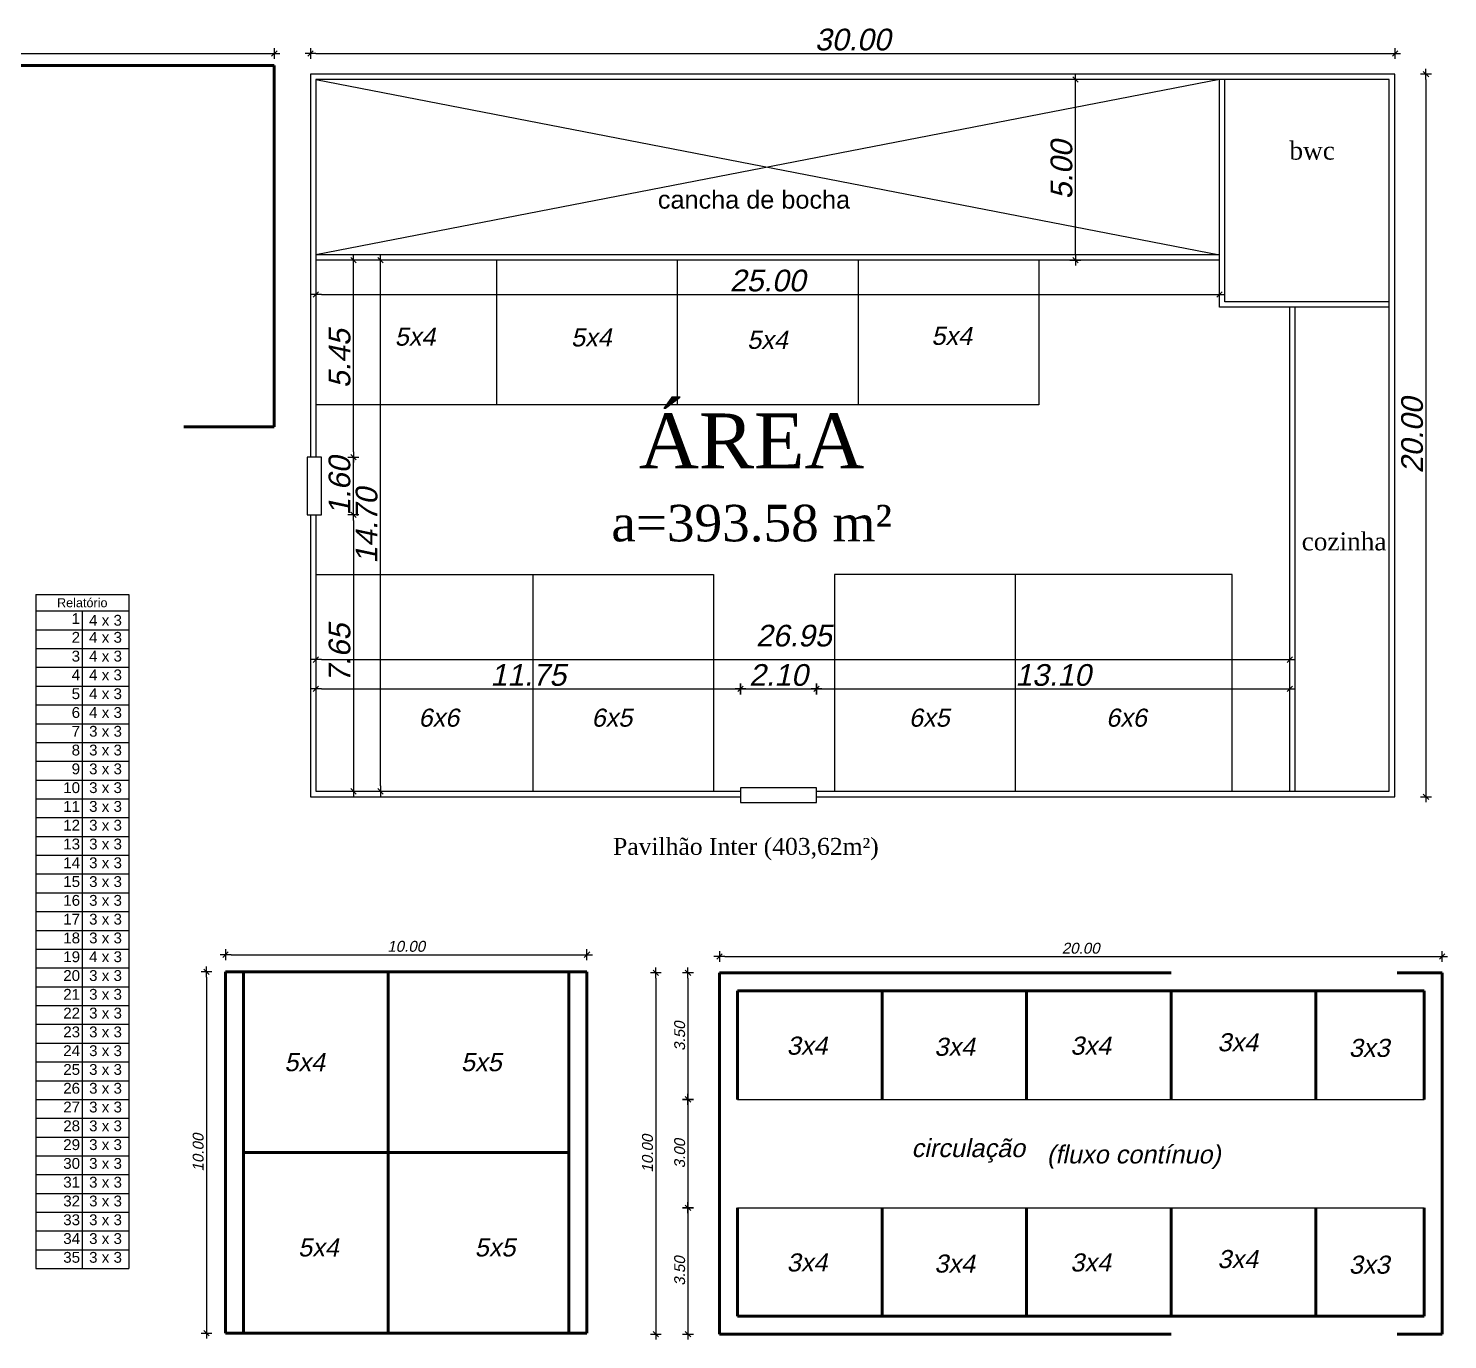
# Model space of a CAD drawing. Header units: metres. Extents: x 2113 to 5678, y -2764 to 956.
# Drawn here: x 3949.78 to 3989.05, y -1506.09 to -1469.79 of the extents above; entities that cross this region are included whole.
import ezdxf

# ---------------------------------------------------------------- set-up
doc = ezdxf.new("R2010")
doc.units = ezdxf.units.M
doc.header["$MEASUREMENT"] = 0
doc.linetypes.add('DASHED2', pattern=[0.375, 0.25, -0.125])
for name, color, linetype in [('COTASOK', 1, 'Continuous'), ('HACHURAS', 8, 'Continuous'), ('PAREDE', 7, 'Continuous'), ('TextoÁreas', 7, 'Continuous')]:
    doc.layers.add(name, color=color, linetype=linetype)
doc.styles.add('JEF', font='times.ttf', dxfattribs={"height": 0.3})
doc.styles.add('ROMANS', font='romans.shx')
doc.styles.get("Standard").update_dxf_attribs({"font": 'arial.ttf'})
doc.styles.add('TimesNewRoman', font='times.ttf')
doc.styles.add('util2000', font='arial.ttf', dxfattribs={"oblique": 12.000028})
doc.dimstyles.new('int_1-50_m_MS_50', dxfattribs={"dimscale": 0.05, "dimtxt": 3, "dimasz": 1.5, "dimexe": 1, "dimexo": 0, "dimgap": 0.75, "dimtad": 1, "dimzin": 1, "dimdsep": 46, "dimtxsty": 'util2000', "dimblk": '_U2_SETA01', "dimcen": 1.5, "dimse1": 1, "dimse2": 1, "dimclrd": 1, "dimclre": 1, "dimclrt": 1, "dimazin": 3, "dimtfac": 1, "dimtix": 1, "dimtmove": 1, "dimatfit": 3, "dimldrblk": '_U2_SETA02', "dimfxl": 1, "dimtzin": 12, "dimarcsym": 0})

# ---------------------------------------------------------------- blocks, each defined once
blk = doc.blocks.new('_U2_SETA01')
at = {"color": 0}
for p, q in [((-1, 0), (1, 0)), ((0, -1), (0, 1))]:
    blk.add_line(p, q, dxfattribs=at)
blk.add_line((-0.5, -0.5), (0.5, 0.5))
blk = doc.blocks.new('*D476')
at = {"layer": 'Defpoints', "color": 0, "ltscale": 0.3, "transparency": 16777216}
for p in [(3987.597, -1470.489), (3957.587, -1471.06), (3987.597, -1471.06)]:
    blk.add_point(p, dxfattribs=at)
at = {"layer": 'PAREDE', "color": 1, "lineweight": -2, "ltscale": 0.3, "transparency": 16777216}
blk.add_line((3957.737, -1470.489), (3987.447, -1470.489), dxfattribs=at)
at = {"layer": 'PAREDE', "color": 1, "lineweight": -2, "ltscale": 0.3, "transparency": 16777216, "xscale": 0.15, "yscale": 0.15, "zscale": 0.15, "rotation": 180}
blk.add_blockref('_U2_SETA01', (3957.587, -1470.489), dxfattribs=at)
at = {"layer": 'PAREDE', "color": 1, "lineweight": -2, "ltscale": 0.3, "transparency": 16777216, "xscale": 0.15, "yscale": 0.15, "zscale": 0.15}
blk.add_blockref('_U2_SETA01', (3987.597, -1470.489), dxfattribs=at)
at = {"layer": 'PAREDE', "color": 1, "ltscale": 0.3, "transparency": 16777216, "insert": (3972.592, -1470.107), "char_height": 0.3, "attachment_point": 5, "style": 'util2000'}
blk.add_mtext('{\\H2x;30.00}', dxfattribs=at)
blk = doc.blocks.new('_U2_SETA02')
blk.add_solid([(-1, -0.17), (0, 0), (-1, 0.17)])
blk = doc.blocks.new('*D591')
at = {"layer": 'Defpoints', "color": 0, "ltscale": 0.3, "transparency": 16777216}
for p in [(3957.893, -1483.26), (3957.737, -1490.91), (3958.774, -1490.91)]:
    blk.add_point(p, dxfattribs=at)
at = {"layer": 'PAREDE', "color": 1, "lineweight": -2, "ltscale": 0.3, "transparency": 16777216}
blk.add_line((3958.774, -1483.41), (3958.774, -1490.76), dxfattribs=at)
at = {"layer": 'PAREDE', "color": 1, "lineweight": -2, "ltscale": 0.3, "transparency": 16777216, "xscale": 0.15, "yscale": 0.15, "zscale": 0.15}
for p, rotation in [((3958.774, -1483.26), 90), ((3958.774, -1490.91), 270)]:
    blk.add_blockref('_U2_SETA01', p, dxfattribs=dict(at, rotation=rotation))
at = {"layer": 'PAREDE', "color": 1, "ltscale": 0.3, "transparency": 16777216, "insert": (3958.392, -1487.085), "char_height": 0.3, "attachment_point": 5, "rotation": 90, "style": 'util2000'}
blk.add_mtext('{\\H2x;7.65}', dxfattribs=at)
blk = doc.blocks.new('*D592')
at = {"layer": 'Defpoints', "color": 0, "ltscale": 0.3, "transparency": 16777216}
for p in [(3957.893, -1481.66), (3958.774, -1481.66), (3957.893, -1483.26)]:
    blk.add_point(p, dxfattribs=at)
at = {"layer": 'PAREDE', "color": 1, "lineweight": -2, "ltscale": 0.3, "transparency": 16777216}
for p, q in [((3958.774, -1481.51), (3958.774, -1481.36)), ((3958.774, -1483.26), (3958.774, -1481.66)), ((3958.774, -1483.41), (3958.774, -1483.56))]:
    blk.add_line(p, q, dxfattribs=at)
at = {"layer": 'PAREDE', "color": 1, "lineweight": -2, "ltscale": 0.3, "transparency": 16777216, "xscale": 0.15, "yscale": 0.15, "zscale": 0.15}
for p, rotation in [((3958.774, -1481.66), 270), ((3958.774, -1483.26), 90)]:
    blk.add_blockref('_U2_SETA01', p, dxfattribs=dict(at, rotation=rotation))
at = {"layer": 'PAREDE', "color": 1, "ltscale": 0.3, "transparency": 16777216, "insert": (3958.392, -1482.46), "char_height": 0.3, "attachment_point": 5, "rotation": 90, "style": 'util2000'}
blk.add_mtext('{\\H2x;1.60}', dxfattribs=at)
blk = doc.blocks.new('*D593')
at = {"layer": 'Defpoints', "color": 0, "ltscale": 0.3, "transparency": 16777216}
for p in [(3957.893, -1476.21), (3958.774, -1476.21), (3957.893, -1481.66)]:
    blk.add_point(p, dxfattribs=at)
at = {"layer": 'PAREDE', "color": 1, "lineweight": -2, "ltscale": 0.3, "transparency": 16777216}
blk.add_line((3958.774, -1481.51), (3958.774, -1476.36), dxfattribs=at)
at = {"layer": 'PAREDE', "color": 1, "lineweight": -2, "ltscale": 0.3, "transparency": 16777216, "xscale": 0.15, "yscale": 0.15, "zscale": 0.15}
for p, rotation in [((3958.774, -1476.21), 90), ((3958.774, -1481.66), 270)]:
    blk.add_blockref('_U2_SETA01', p, dxfattribs=dict(at, rotation=rotation))
at = {"layer": 'PAREDE', "color": 1, "ltscale": 0.3, "transparency": 16777216, "insert": (3958.394, -1478.935), "char_height": 0.3, "attachment_point": 5, "rotation": 90, "style": 'util2000'}
blk.add_mtext('{\\H2x;5.45}', dxfattribs=at)
blk = doc.blocks.new('*D480')
at = {"layer": 'Defpoints', "color": 0, "ltscale": 0.3, "transparency": 16777216}
for p in [(3987.597, -1471.06), (3987.624, -1491.06), (3988.452, -1491.06)]:
    blk.add_point(p, dxfattribs=at)
at = {"layer": 'PAREDE', "color": 1, "lineweight": -2, "ltscale": 0.3, "transparency": 16777216}
blk.add_line((3988.452, -1471.21), (3988.452, -1490.91), dxfattribs=at)
at = {"layer": 'PAREDE', "color": 1, "lineweight": -2, "ltscale": 0.3, "transparency": 16777216, "xscale": 0.15, "yscale": 0.15, "zscale": 0.15}
for p, rotation in [((3988.452, -1471.06), 90), ((3988.452, -1491.06), 270)]:
    blk.add_blockref('_U2_SETA01', p, dxfattribs=dict(at, rotation=rotation))
at = {"layer": 'PAREDE', "color": 1, "ltscale": 0.3, "transparency": 16777216, "insert": (3988.071, -1481.06), "char_height": 0.3, "attachment_point": 5, "rotation": 90, "style": 'util2000'}
blk.add_mtext('{\\H2x;20.00}', dxfattribs=at)
blk = doc.blocks.new('*D594')
at = {"layer": 'Defpoints', "color": 0, "ltscale": 0.3, "transparency": 16777216}
for p in [(3978.751, -1471.21), (3979.211, -1471.21), (3979.211, -1476.21)]:
    blk.add_point(p, dxfattribs=at)
at = {"layer": 'PAREDE', "color": 1, "lineweight": -2, "ltscale": 0.3, "transparency": 16777216}
blk.add_line((3978.751, -1476.06), (3978.751, -1471.36), dxfattribs=at)
at = {"layer": 'PAREDE', "color": 1, "lineweight": -2, "ltscale": 0.3, "transparency": 16777216, "xscale": 0.15, "yscale": 0.15, "zscale": 0.15}
for p, rotation in [((3978.751, -1471.21), 90), ((3978.751, -1476.21), 270)]:
    blk.add_blockref('_U2_SETA01', p, dxfattribs=dict(at, rotation=rotation))
at = {"layer": 'PAREDE', "color": 1, "ltscale": 0.3, "transparency": 16777216, "insert": (3978.37, -1473.71), "char_height": 0.3, "attachment_point": 5, "rotation": 90, "style": 'util2000'}
blk.add_mtext('{\\H2x;5.00}', dxfattribs=at)
blk = doc.blocks.new('*D481')
at = {"layer": 'Defpoints', "color": 0, "ltscale": 0.3, "transparency": 16777216}
for p in [(3969.487, -1488.045), (3971.587, -1488.045), (3971.587, -1488.076)]:
    blk.add_point(p, dxfattribs=at)
at = {"layer": 'PAREDE', "color": 1, "lineweight": -2, "ltscale": 0.3, "transparency": 16777216}
blk.add_line((3969.637, -1488.076), (3971.437, -1488.076), dxfattribs=at)
at = {"layer": 'PAREDE', "color": 1, "lineweight": -2, "ltscale": 0.3, "transparency": 16777216, "xscale": 0.15, "yscale": 0.15, "zscale": 0.15, "rotation": 180}
blk.add_blockref('_U2_SETA01', (3969.487, -1488.076), dxfattribs=at)
at = {"layer": 'PAREDE', "color": 1, "lineweight": -2, "ltscale": 0.3, "transparency": 16777216, "xscale": 0.15, "yscale": 0.15, "zscale": 0.15}
blk.add_blockref('_U2_SETA01', (3971.587, -1488.076), dxfattribs=at)
at = {"layer": 'PAREDE', "color": 1, "ltscale": 0.3, "transparency": 16777216, "insert": (3970.537, -1487.694), "char_height": 0.3, "attachment_point": 5, "style": 'util2000'}
blk.add_mtext('{\\H2x;2.10}', dxfattribs=at)
blk = doc.blocks.new('*D482')
at = {"layer": 'Defpoints', "color": 0, "ltscale": 0.3, "transparency": 16777216}
for p in [(3959.522, -1476.21), (3960.316, -1476.21), (3960.316, -1490.91)]:
    blk.add_point(p, dxfattribs=at)
at = {"layer": 'PAREDE', "color": 1, "lineweight": -2, "ltscale": 0.3, "transparency": 16777216}
blk.add_line((3959.522, -1490.76), (3959.522, -1476.36), dxfattribs=at)
at = {"layer": 'PAREDE', "color": 1, "lineweight": -2, "ltscale": 0.3, "transparency": 16777216, "xscale": 0.15, "yscale": 0.15, "zscale": 0.15}
for p, rotation in [((3959.522, -1476.21), 90), ((3959.522, -1490.91), 270)]:
    blk.add_blockref('_U2_SETA01', p, dxfattribs=dict(at, rotation=rotation))
at = {"layer": 'PAREDE', "color": 1, "ltscale": 0.3, "transparency": 16777216, "insert": (3959.141, -1483.56), "char_height": 0.3, "attachment_point": 5, "rotation": 90, "style": 'util2000'}
blk.add_mtext('{\\H2x;14.70}', dxfattribs=at)
blk = doc.blocks.new('*D483')
at = {"layer": 'Defpoints', "color": 0, "ltscale": 0.3, "transparency": 16777216}
for p in [(3957.737, -1487.602), (3969.487, -1488.076), (3969.487, -1490.817)]:
    blk.add_point(p, dxfattribs=at)
at = {"layer": 'PAREDE', "color": 1, "lineweight": -2, "ltscale": 0.3, "transparency": 16777216}
blk.add_line((3957.887, -1488.076), (3969.337, -1488.076), dxfattribs=at)
at = {"layer": 'PAREDE', "color": 1, "lineweight": -2, "ltscale": 0.3, "transparency": 16777216, "xscale": 0.15, "yscale": 0.15, "zscale": 0.15, "rotation": 180}
blk.add_blockref('_U2_SETA01', (3957.737, -1488.076), dxfattribs=at)
at = {"layer": 'PAREDE', "color": 1, "lineweight": -2, "ltscale": 0.3, "transparency": 16777216, "xscale": 0.15, "yscale": 0.15, "zscale": 0.15}
blk.add_blockref('_U2_SETA01', (3969.487, -1488.076), dxfattribs=at)
at = {"layer": 'PAREDE', "color": 1, "ltscale": 0.3, "transparency": 16777216, "insert": (3963.612, -1487.694), "char_height": 0.3, "attachment_point": 5, "style": 'util2000'}
blk.add_mtext('{\\H2x;11.75}', dxfattribs=at)
blk = doc.blocks.new('*D484')
at = {"layer": 'Defpoints', "color": 0, "ltscale": 0.3, "transparency": 16777216}
for p in [(3984.684, -1488.076), (3984.684, -1490.259), (3971.587, -1490.817)]:
    blk.add_point(p, dxfattribs=at)
at = {"layer": 'PAREDE', "color": 1, "lineweight": -2, "ltscale": 0.3, "transparency": 16777216}
blk.add_line((3971.737, -1488.076), (3984.534, -1488.076), dxfattribs=at)
at = {"layer": 'PAREDE', "color": 1, "lineweight": -2, "ltscale": 0.3, "transparency": 16777216, "xscale": 0.15, "yscale": 0.15, "zscale": 0.15, "rotation": 180}
blk.add_blockref('_U2_SETA01', (3971.587, -1488.076), dxfattribs=at)
at = {"layer": 'PAREDE', "color": 1, "lineweight": -2, "ltscale": 0.3, "transparency": 16777216, "xscale": 0.15, "yscale": 0.15, "zscale": 0.15}
blk.add_blockref('_U2_SETA01', (3984.684, -1488.076), dxfattribs=at)
at = {"layer": 'PAREDE', "color": 1, "ltscale": 0.3, "transparency": 16777216, "insert": (3978.136, -1487.694), "char_height": 0.3, "attachment_point": 5, "style": 'util2000'}
blk.add_mtext('{\\H2x;13.10}', dxfattribs=at)
blk = doc.blocks.new('*D485')
at = {"layer": 'Defpoints', "color": 0, "ltscale": 0.3, "transparency": 16777216}
for p in [(3957.737, -1487.534), (3984.684, -1487.265), (3984.684, -1487.534)]:
    blk.add_point(p, dxfattribs=at)
at = {"layer": 'PAREDE', "color": 1, "lineweight": -2, "ltscale": 0.3, "transparency": 16777216}
blk.add_line((3957.887, -1487.265), (3984.534, -1487.265), dxfattribs=at)
at = {"layer": 'PAREDE', "color": 1, "lineweight": -2, "ltscale": 0.3, "transparency": 16777216, "xscale": 0.15, "yscale": 0.15, "zscale": 0.15, "rotation": 180}
blk.add_blockref('_U2_SETA01', (3957.737, -1487.265), dxfattribs=at)
at = {"layer": 'PAREDE', "color": 1, "lineweight": -2, "ltscale": 0.3, "transparency": 16777216, "xscale": 0.15, "yscale": 0.15, "zscale": 0.15}
blk.add_blockref('_U2_SETA01', (3984.684, -1487.265), dxfattribs=at)
at = {"layer": 'PAREDE', "color": 1, "ltscale": 0.3, "transparency": 16777216, "insert": (3970.961, -1486.605), "char_height": 0.3, "attachment_point": 5, "style": 'util2000'}
blk.add_mtext('{\\H2x;26.95}', dxfattribs=at)
blk = doc.blocks.new('*D486')
at = {"layer": 'Defpoints', "color": 0, "ltscale": 0.3, "transparency": 16777216}
for p in [(3957.737, -1476.21), (3982.737, -1476.21), (3982.737, -1477.158)]:
    blk.add_point(p, dxfattribs=at)
at = {"layer": 'PAREDE', "color": 1, "lineweight": -2, "ltscale": 0.3, "transparency": 16777216}
blk.add_line((3957.887, -1477.158), (3982.587, -1477.158), dxfattribs=at)
at = {"layer": 'PAREDE', "color": 1, "lineweight": -2, "ltscale": 0.3, "transparency": 16777216, "xscale": 0.15, "yscale": 0.15, "zscale": 0.15, "rotation": 180}
blk.add_blockref('_U2_SETA01', (3957.737, -1477.158), dxfattribs=at)
at = {"layer": 'PAREDE', "color": 1, "lineweight": -2, "ltscale": 0.3, "transparency": 16777216, "xscale": 0.15, "yscale": 0.15, "zscale": 0.15}
blk.add_blockref('_U2_SETA01', (3982.737, -1477.158), dxfattribs=at)
at = {"layer": 'PAREDE', "color": 1, "ltscale": 0.3, "transparency": 16777216, "insert": (3970.237, -1476.777), "char_height": 0.3, "attachment_point": 5, "style": 'util2000'}
blk.add_mtext('{\\H2x;25.00}', dxfattribs=at)
blk = doc.blocks.new('*T477')
at = {"layer": 'PAREDE', "color": 0, "linetype": 'ByBlock', "lineweight": -2, "transparency": 16777216}
for p, q in [((0, 0), (2.575, 0)), ((0, 0), (0, -18.653)), ((2.575, 0), (2.575, -18.653)), ((0, -0.453), (2.575, -0.453)), ((1.287, -0.453), (1.287, -18.653)), ((0, -0.973), (2.575, -0.973)), ((0, -1.493), (2.575, -1.493)), ((0, -2.013), (2.575, -2.013)), ((0, -2.533), (2.575, -2.533)), ((0, -3.053), (2.575, -3.053)), ((0, -3.573), (2.575, -3.573)), ((0, -4.093), (2.575, -4.093)), ((0, -4.613), (2.575, -4.613)), ((0, -5.133), (2.575, -5.133)), ((0, -5.653), (2.575, -5.653)), ((0, -6.173), (2.575, -6.173)), ((0, -6.693), (2.575, -6.693)), ((0, -7.213), (2.575, -7.213)), ((0, -7.733), (2.575, -7.733)), ((0, -8.253), (2.575, -8.253)), ((0, -8.773), (2.575, -8.773)), ((0, -9.293), (2.575, -9.293)), ((0, -9.813), (2.575, -9.813)), ((0, -10.333), (2.575, -10.333)), ((0, -10.853), (2.575, -10.853)), ((0, -11.373), (2.575, -11.373)), ((0, -11.893), (2.575, -11.893)), ((0, -12.413), (2.575, -12.413)), ((0, -12.933), (2.575, -12.933)), ((0, -13.453), (2.575, -13.453)), ((0, -13.973), (2.575, -13.973)), ((0, -14.493), (2.575, -14.493)), ((0, -15.013), (2.575, -15.013)), ((0, -15.533), (2.575, -15.533)), ((0, -16.053), (2.575, -16.053)), ((0, -16.573), (2.575, -16.573)), ((0, -17.093), (2.575, -17.093)), ((0, -17.613), (2.575, -17.613)), ((0, -18.133), (2.575, -18.133)), ((0, -18.653), (2.575, -18.653))]:
    blk.add_line(p, q, dxfattribs=at)
at = {"layer": 'PAREDE', "color": 0, "transparency": 16777216}
for s, insert, char_height, width, attachment_point in [('Relatório', (1.287, -0.227), 0.25, 2.45462, 5), ('1', (1.227, -0.513), 0.3, 1.16731, 3), ('4 x 3', (1.931, -0.713), 0.3, 1.16731, 5), ('2', (1.227, -1.033), 0.3, 1.16731, 3), ('4 x 3', (1.931, -1.033), 0.3, 1.16731, 2), ('3', (1.227, -1.553), 0.3, 1.16731, 3), ('4 x 3', (1.931, -1.553), 0.3, 1.16731, 2), ('4', (1.227, -2.073), 0.3, 1.16731, 3), ('4 x 3', (1.931, -2.073), 0.3, 1.16731, 2), ('5', (1.227, -2.593), 0.3, 1.16731, 3), ('4 x 3', (1.931, -2.593), 0.3, 1.16731, 2), ('6', (1.227, -3.113), 0.3, 1.16731, 3), ('4 x 3', (1.931, -3.113), 0.3, 1.16731, 2), ('7', (1.227, -3.633), 0.3, 1.16731, 3), ('3 x 3', (1.931, -3.633), 0.3, 1.16731, 2), ('8', (1.227, -4.153), 0.3, 1.16731, 3), ('3 x 3', (1.931, -4.153), 0.3, 1.16731, 2), ('9', (1.227, -4.673), 0.3, 1.16731, 3), ('3 x 3', (1.931, -4.673), 0.3, 1.16731, 2), ('10', (1.227, -5.193), 0.3, 1.16731, 3), ('3 x 3', (1.931, -5.193), 0.3, 1.16731, 2), ('11', (1.227, -5.713), 0.3, 1.16731, 3), ('3 x 3', (1.931, -5.713), 0.3, 1.16731, 2), ('12', (1.227, -6.233), 0.3, 1.16731, 3), ('3 x 3', (1.931, -6.233), 0.3, 1.16731, 2), ('13', (1.227, -6.753), 0.3, 1.16731, 3), ('3 x 3', (1.931, -6.753), 0.3, 1.16731, 2), ('14', (1.227, -7.273), 0.3, 1.16731, 3), ('3 x 3', (1.931, -7.273), 0.3, 1.16731, 2), ('15', (1.227, -7.793), 0.3, 1.16731, 3), ('3 x 3', (1.931, -7.793), 0.3, 1.16731, 2), ('16', (1.227, -8.313), 0.3, 1.16731, 3), ('3 x 3', (1.931, -8.313), 0.3, 1.16731, 2), ('17', (1.227, -8.833), 0.3, 1.16731, 3), ('3 x 3', (1.931, -8.833), 0.3, 1.16731, 2), ('18', (1.227, -9.353), 0.3, 1.16731, 3), ('3 x 3', (1.931, -9.353), 0.3, 1.16731, 2), ('19', (1.227, -9.873), 0.3, 1.16731, 3), ('4 x 3', (1.931, -9.873), 0.3, 1.16731, 2), ('20', (1.227, -10.393), 0.3, 1.16731, 3), ('3 x 3', (1.931, -10.393), 0.3, 1.16731, 2), ('21', (1.227, -10.913), 0.3, 1.16731, 3), ('3 x 3', (1.931, -10.913), 0.3, 1.16731, 2), ('22', (1.227, -11.433), 0.3, 1.16731, 3), ('3 x 3', (1.931, -11.433), 0.3, 1.16731, 2), ('23', (1.227, -11.953), 0.3, 1.16731, 3), ('3 x 3', (1.931, -11.953), 0.3, 1.16731, 2), ('24', (1.227, -12.473), 0.3, 1.16731, 3), ('3 x 3', (1.931, -12.473), 0.3, 1.16731, 2), ('25', (1.227, -12.993), 0.3, 1.16731, 3), ('3 x 3', (1.931, -12.993), 0.3, 1.16731, 2), ('26', (1.227, -13.513), 0.3, 1.16731, 3), ('3 x 3', (1.931, -13.513), 0.3, 1.16731, 2), ('27', (1.227, -14.033), 0.3, 1.16731, 3), ('3 x 3', (1.931, -14.033), 0.3, 1.16731, 2), ('28', (1.227, -14.553), 0.3, 1.16731, 3), ('3 x 3', (1.931, -14.553), 0.3, 1.16731, 2), ('29', (1.227, -15.073), 0.3, 1.16731, 3), ('3 x 3', (1.931, -15.073), 0.3, 1.16731, 2), ('30', (1.227, -15.593), 0.3, 1.16731, 3), ('3 x 3', (1.931, -15.593), 0.3, 1.16731, 2), ('31', (1.227, -16.113), 0.3, 1.16731, 3), ('3 x 3', (1.931, -16.113), 0.3, 1.16731, 2), ('32', (1.227, -16.633), 0.3, 1.16731, 3), ('3 x 3', (1.931, -16.633), 0.3, 1.16731, 2), ('33', (1.227, -17.153), 0.3, 1.16731, 3), ('3 x 3', (1.931, -17.153), 0.3, 1.16731, 2), ('34', (1.227, -17.673), 0.3, 1.16731, 3), ('3 x 3', (1.931, -17.673), 0.3, 1.16731, 2), ('35', (1.227, -18.193), 0.3, 1.16731, 3), ('3 x 3', (1.931, -18.193), 0.3, 1.16731, 2)]:
    blk.add_mtext(s, dxfattribs=dict(at, insert=insert, char_height=char_height, width=width, attachment_point=attachment_point))
blk = doc.blocks.new('*D499')
at = {"layer": 'Defpoints', "color": 0, "ltscale": 0.3, "transparency": 16777216}
for p in [(3956.587, -1470.489), (3956.587, -1470.489), (3916.584, -1470.82)]:
    blk.add_point(p, dxfattribs=at)
at = {"layer": 'PAREDE', "color": 1, "lineweight": -2, "ltscale": 0.3, "transparency": 16777216}
blk.add_line((3916.734, -1470.489), (3956.437, -1470.489), dxfattribs=at)
at = {"layer": 'PAREDE', "color": 1, "lineweight": -2, "ltscale": 0.3, "transparency": 16777216, "xscale": 0.15, "yscale": 0.15, "zscale": 0.15, "rotation": 180}
blk.add_blockref('_U2_SETA01', (3916.584, -1470.489), dxfattribs=at)
at = {"layer": 'PAREDE', "color": 1, "lineweight": -2, "ltscale": 0.3, "transparency": 16777216, "xscale": 0.15, "yscale": 0.15, "zscale": 0.15}
blk.add_blockref('_U2_SETA01', (3956.587, -1470.489), dxfattribs=at)
at = {"layer": 'PAREDE', "color": 1, "ltscale": 0.3, "transparency": 16777216, "insert": (3936.586, -1470.261), "char_height": 0.3, "attachment_point": 5, "style": 'util2000'}
blk.add_mtext('40.00', dxfattribs=at)
blk = doc.blocks.new('*D367')
at = {"layer": 'Defpoints', "color": 0, "ltscale": 0.3, "transparency": 16777216}
for p in [(3965.237, -1495.431), (3955.237, -1495.906), (3965.237, -1495.906)]:
    blk.add_point(p, dxfattribs=at)
at = {"layer": 'PAREDE', "color": 1, "lineweight": -2, "ltscale": 0.3, "transparency": 16777216}
blk.add_line((3955.387, -1495.431), (3965.087, -1495.431), dxfattribs=at)
at = {"layer": 'PAREDE', "color": 1, "lineweight": -2, "ltscale": 0.3, "transparency": 16777216, "xscale": 0.15, "yscale": 0.15, "zscale": 0.15, "rotation": 180}
blk.add_blockref('_U2_SETA01', (3955.237, -1495.431), dxfattribs=at)
at = {"layer": 'PAREDE', "color": 1, "lineweight": -2, "ltscale": 0.3, "transparency": 16777216, "xscale": 0.15, "yscale": 0.15, "zscale": 0.15}
blk.add_blockref('_U2_SETA01', (3965.237, -1495.431), dxfattribs=at)
at = {"layer": 'PAREDE', "color": 1, "ltscale": 0.3, "transparency": 16777216, "insert": (3960.237, -1495.202), "char_height": 0.3, "attachment_point": 5, "style": 'util2000'}
blk.add_mtext('10.00', dxfattribs=at)
blk = doc.blocks.new('*D368')
at = {"layer": 'Defpoints', "color": 0, "ltscale": 0.3, "transparency": 16777216}
for p in [(3955.237, -1495.906), (3954.707, -1505.906), (3955.237, -1505.906)]:
    blk.add_point(p, dxfattribs=at)
at = {"layer": 'PAREDE', "color": 1, "lineweight": -2, "ltscale": 0.3, "transparency": 16777216}
blk.add_line((3954.707, -1496.056), (3954.707, -1505.756), dxfattribs=at)
at = {"layer": 'PAREDE', "color": 1, "lineweight": -2, "ltscale": 0.3, "transparency": 16777216, "xscale": 0.15, "yscale": 0.15, "zscale": 0.15}
for p, rotation in [((3954.707, -1495.906), 90), ((3954.707, -1505.906), 270)]:
    blk.add_blockref('_U2_SETA01', p, dxfattribs=dict(at, rotation=rotation))
at = {"layer": 'PAREDE', "color": 1, "ltscale": 0.3, "transparency": 16777216, "insert": (3954.479, -1500.906), "char_height": 0.3, "attachment_point": 5, "rotation": 90, "style": 'util2000'}
blk.add_mtext('10.00', dxfattribs=at)
blk = doc.blocks.new('*D521')
at = {"layer": 'Defpoints', "color": 0, "ltscale": 0.3, "transparency": 16777216}
for p in [(3988.901, -1495.482), (3968.901, -1495.935), (3988.901, -1495.935)]:
    blk.add_point(p, dxfattribs=at)
at = {"layer": 'PAREDE', "color": 1, "lineweight": -2, "ltscale": 0.3, "transparency": 16777216}
blk.add_line((3969.051, -1495.482), (3988.751, -1495.482), dxfattribs=at)
at = {"layer": 'PAREDE', "color": 1, "lineweight": -2, "ltscale": 0.3, "transparency": 16777216, "xscale": 0.15, "yscale": 0.15, "zscale": 0.15, "rotation": 180}
blk.add_blockref('_U2_SETA01', (3968.901, -1495.482), dxfattribs=at)
at = {"layer": 'PAREDE', "color": 1, "lineweight": -2, "ltscale": 0.3, "transparency": 16777216, "xscale": 0.15, "yscale": 0.15, "zscale": 0.15}
blk.add_blockref('_U2_SETA01', (3988.901, -1495.482), dxfattribs=at)
at = {"layer": 'PAREDE', "color": 1, "ltscale": 0.3, "transparency": 16777216, "insert": (3978.901, -1495.254), "char_height": 0.3, "attachment_point": 5, "style": 'util2000'}
blk.add_mtext('20.00', dxfattribs=at)
blk = doc.blocks.new('*D369')
at = {"layer": 'Defpoints', "color": 0, "ltscale": 0.3, "transparency": 16777216}
for p in [(3968.88, -1495.935), (3967.14, -1505.935), (3969.228, -1505.935)]:
    blk.add_point(p, dxfattribs=at)
at = {"layer": 'PAREDE', "color": 1, "lineweight": -2, "ltscale": 0.3, "transparency": 16777216}
blk.add_line((3967.14, -1496.085), (3967.14, -1505.785), dxfattribs=at)
at = {"layer": 'PAREDE', "color": 1, "lineweight": -2, "ltscale": 0.3, "transparency": 16777216, "xscale": 0.15, "yscale": 0.15, "zscale": 0.15}
for p, rotation in [((3967.14, -1495.935), 90), ((3967.14, -1505.935), 270)]:
    blk.add_blockref('_U2_SETA01', p, dxfattribs=dict(at, rotation=rotation))
at = {"layer": 'PAREDE', "color": 1, "ltscale": 0.3, "transparency": 16777216, "insert": (3966.912, -1500.935), "char_height": 0.3, "attachment_point": 5, "rotation": 90, "style": 'util2000'}
blk.add_mtext('10.00', dxfattribs=at)
blk = doc.blocks.new('*D370')
at = {"layer": 'Defpoints', "color": 0, "ltscale": 0.3, "transparency": 16777216}
for p in [(3968.909, -1495.935), (3968.031, -1499.435), (3968.759, -1499.435)]:
    blk.add_point(p, dxfattribs=at)
at = {"layer": 'PAREDE', "color": 1, "lineweight": -2, "ltscale": 0.3, "transparency": 16777216}
blk.add_line((3968.031, -1496.085), (3968.031, -1499.285), dxfattribs=at)
at = {"layer": 'PAREDE', "color": 1, "lineweight": -2, "ltscale": 0.3, "transparency": 16777216, "xscale": 0.15, "yscale": 0.15, "zscale": 0.15}
for p, rotation in [((3968.031, -1495.935), 90), ((3968.031, -1499.435), 270)]:
    blk.add_blockref('_U2_SETA01', p, dxfattribs=dict(at, rotation=rotation))
at = {"layer": 'PAREDE', "color": 1, "ltscale": 0.3, "transparency": 16777216, "insert": (3967.803, -1497.685), "char_height": 0.3, "attachment_point": 5, "rotation": 90, "style": 'util2000'}
blk.add_mtext('3.50', dxfattribs=at)
blk = doc.blocks.new('*D371')
at = {"layer": 'Defpoints', "color": 0, "ltscale": 0.3, "transparency": 16777216}
for p in [(3968.759, -1499.435), (3968.031, -1502.435), (3968.695, -1502.435)]:
    blk.add_point(p, dxfattribs=at)
at = {"layer": 'PAREDE', "color": 1, "lineweight": -2, "ltscale": 0.3, "transparency": 16777216}
blk.add_line((3968.031, -1499.585), (3968.031, -1502.285), dxfattribs=at)
at = {"layer": 'PAREDE', "color": 1, "lineweight": -2, "ltscale": 0.3, "transparency": 16777216, "xscale": 0.15, "yscale": 0.15, "zscale": 0.15}
for p, rotation in [((3968.031, -1499.435), 90), ((3968.031, -1502.435), 270)]:
    blk.add_blockref('_U2_SETA01', p, dxfattribs=dict(at, rotation=rotation))
at = {"layer": 'PAREDE', "color": 1, "ltscale": 0.3, "transparency": 16777216, "insert": (3967.803, -1500.935), "char_height": 0.3, "attachment_point": 5, "rotation": 90, "style": 'util2000'}
blk.add_mtext('3.00', dxfattribs=at)
blk = doc.blocks.new('*D372')
at = {"layer": 'Defpoints', "color": 0, "ltscale": 0.3, "transparency": 16777216}
for p in [(3968.695, -1502.435), (3968.031, -1505.935), (3968.631, -1505.935)]:
    blk.add_point(p, dxfattribs=at)
at = {"layer": 'PAREDE', "color": 1, "lineweight": -2, "ltscale": 0.3, "transparency": 16777216}
blk.add_line((3968.031, -1502.585), (3968.031, -1505.785), dxfattribs=at)
at = {"layer": 'PAREDE', "color": 1, "lineweight": -2, "ltscale": 0.3, "transparency": 16777216, "xscale": 0.15, "yscale": 0.15, "zscale": 0.15}
for p, rotation in [((3968.031, -1502.435), 90), ((3968.031, -1505.935), 270)]:
    blk.add_blockref('_U2_SETA01', p, dxfattribs=dict(at, rotation=rotation))
at = {"layer": 'PAREDE', "color": 1, "ltscale": 0.3, "transparency": 16777216, "insert": (3967.803, -1504.185), "char_height": 0.3, "attachment_point": 5, "rotation": 90, "style": 'util2000'}
blk.add_mtext('3.50', dxfattribs=at)
blk = doc.blocks.new('*D373')
at = {"layer": 'Defpoints', "color": 0, "ltscale": 0.3, "transparency": 16777216}
for p in [(3988.901, -1495.482), (3968.901, -1495.935), (3988.901, -1495.935)]:
    blk.add_point(p, dxfattribs=at)
at = {"layer": 'PAREDE', "color": 1, "lineweight": -2, "ltscale": 0.3, "transparency": 16777216}
blk.add_line((3969.051, -1495.482), (3988.751, -1495.482), dxfattribs=at)
at = {"layer": 'PAREDE', "color": 1, "lineweight": -2, "ltscale": 0.3, "transparency": 16777216, "xscale": 0.15, "yscale": 0.15, "zscale": 0.15, "rotation": 180}
blk.add_blockref('_U2_SETA01', (3968.901, -1495.482), dxfattribs=at)
at = {"layer": 'PAREDE', "color": 1, "lineweight": -2, "ltscale": 0.3, "transparency": 16777216, "xscale": 0.15, "yscale": 0.15, "zscale": 0.15}
blk.add_blockref('_U2_SETA01', (3988.901, -1495.482), dxfattribs=at)
at = {"layer": 'PAREDE', "color": 1, "ltscale": 0.3, "transparency": 16777216, "insert": (3978.901, -1495.254), "char_height": 0.3, "attachment_point": 5, "style": 'util2000'}
blk.add_mtext('20.00', dxfattribs=at)
blk = doc.blocks.new('*D374')
at = {"layer": 'Defpoints', "color": 0, "ltscale": 0.3, "transparency": 16777216}
for p in [(3968.88, -1495.935), (3967.14, -1505.935), (3969.228, -1505.935)]:
    blk.add_point(p, dxfattribs=at)
at = {"layer": 'PAREDE', "color": 1, "lineweight": -2, "ltscale": 0.3, "transparency": 16777216}
blk.add_line((3967.14, -1496.085), (3967.14, -1505.785), dxfattribs=at)
at = {"layer": 'PAREDE', "color": 1, "lineweight": -2, "ltscale": 0.3, "transparency": 16777216, "xscale": 0.15, "yscale": 0.15, "zscale": 0.15}
for p, rotation in [((3967.14, -1495.935), 90), ((3967.14, -1505.935), 270)]:
    blk.add_blockref('_U2_SETA01', p, dxfattribs=dict(at, rotation=rotation))
at = {"layer": 'PAREDE', "color": 1, "ltscale": 0.3, "transparency": 16777216, "insert": (3966.912, -1500.935), "char_height": 0.3, "attachment_point": 5, "rotation": 90, "style": 'util2000'}
blk.add_mtext('10.00', dxfattribs=at)
blk = doc.blocks.new('*D375')
at = {"layer": 'Defpoints', "color": 0, "ltscale": 0.3, "transparency": 16777216}
for p in [(3968.909, -1495.935), (3968.031, -1499.435), (3968.759, -1499.435)]:
    blk.add_point(p, dxfattribs=at)
at = {"layer": 'PAREDE', "color": 1, "lineweight": -2, "ltscale": 0.3, "transparency": 16777216}
blk.add_line((3968.031, -1496.085), (3968.031, -1499.285), dxfattribs=at)
at = {"layer": 'PAREDE', "color": 1, "lineweight": -2, "ltscale": 0.3, "transparency": 16777216, "xscale": 0.15, "yscale": 0.15, "zscale": 0.15}
for p, rotation in [((3968.031, -1495.935), 90), ((3968.031, -1499.435), 270)]:
    blk.add_blockref('_U2_SETA01', p, dxfattribs=dict(at, rotation=rotation))
at = {"layer": 'PAREDE', "color": 1, "ltscale": 0.3, "transparency": 16777216, "insert": (3967.803, -1497.685), "char_height": 0.3, "attachment_point": 5, "rotation": 90, "style": 'util2000'}
blk.add_mtext('3.50', dxfattribs=at)
blk = doc.blocks.new('*D376')
at = {"layer": 'Defpoints', "color": 0, "ltscale": 0.3, "transparency": 16777216}
for p in [(3968.759, -1499.435), (3968.031, -1502.435), (3968.695, -1502.435)]:
    blk.add_point(p, dxfattribs=at)
at = {"layer": 'PAREDE', "color": 1, "lineweight": -2, "ltscale": 0.3, "transparency": 16777216}
blk.add_line((3968.031, -1499.585), (3968.031, -1502.285), dxfattribs=at)
at = {"layer": 'PAREDE', "color": 1, "lineweight": -2, "ltscale": 0.3, "transparency": 16777216, "xscale": 0.15, "yscale": 0.15, "zscale": 0.15}
for p, rotation in [((3968.031, -1499.435), 90), ((3968.031, -1502.435), 270)]:
    blk.add_blockref('_U2_SETA01', p, dxfattribs=dict(at, rotation=rotation))
at = {"layer": 'PAREDE', "color": 1, "ltscale": 0.3, "transparency": 16777216, "insert": (3967.803, -1500.935), "char_height": 0.3, "attachment_point": 5, "rotation": 90, "style": 'util2000'}
blk.add_mtext('3.00', dxfattribs=at)
blk = doc.blocks.new('*D377')
at = {"layer": 'Defpoints', "color": 0, "ltscale": 0.3, "transparency": 16777216}
for p in [(3968.695, -1502.435), (3968.031, -1505.935), (3968.631, -1505.935)]:
    blk.add_point(p, dxfattribs=at)
at = {"layer": 'PAREDE', "color": 1, "lineweight": -2, "ltscale": 0.3, "transparency": 16777216}
blk.add_line((3968.031, -1502.585), (3968.031, -1505.785), dxfattribs=at)
at = {"layer": 'PAREDE', "color": 1, "lineweight": -2, "ltscale": 0.3, "transparency": 16777216, "xscale": 0.15, "yscale": 0.15, "zscale": 0.15}
for p, rotation in [((3968.031, -1502.435), 90), ((3968.031, -1505.935), 270)]:
    blk.add_blockref('_U2_SETA01', p, dxfattribs=dict(at, rotation=rotation))
at = {"layer": 'PAREDE', "color": 1, "ltscale": 0.3, "transparency": 16777216, "insert": (3967.803, -1504.185), "char_height": 0.3, "attachment_point": 5, "rotation": 90, "style": 'util2000'}
blk.add_mtext('3.50', dxfattribs=at)

msp = doc.modelspace()

# ---------------------------------------------------------------- linework, layer by layer
at = {"layer": 'HACHURAS'}
for p, q in [((3969.401, -1499.435), (3988.401, -1499.435)), ((3969.401, -1502.435), (3988.401, -1502.435))]:
    msp.add_line(p, q, dxfattribs=at)
at = {"layer": 'PAREDE'}
for p, q in [((3957.587, -1471.06), (3957.587, -1481.66)), ((3987.587, -1471.06), (3957.587, -1471.06)), ((3987.587, -1491.06), (3987.587, -1471.06)), ((3957.737, -1471.21), (3957.737, -1481.66)), ((3987.437, -1471.21), (3957.737, -1471.21)), ((3957.737, -1471.21), (3982.737, -1476.06)), ((3982.737, -1471.21), (3957.737, -1476.06)), ((3982.737, -1477.51), (3982.737, -1471.21)), ((3982.887, -1477.36), (3982.887, -1471.21)), ((3987.437, -1490.91), (3987.437, -1471.21)), ((3982.737, -1476.06), (3957.737, -1476.06)), ((3982.737, -1476.06), (3957.737, -1476.06)), ((3982.737, -1476.21), (3957.737, -1476.21)), ((3982.737, -1476.21), (3957.737, -1476.21)), ((3962.737, -1476.21), (3962.737, -1480.21)), ((3967.737, -1476.21), (3967.737, -1480.21)), ((3972.737, -1476.21), (3972.737, -1480.21)), ((3977.737, -1476.21), (3977.737, -1480.21)), ((3987.437, -1477.51), (3982.737, -1477.51)), ((3987.437, -1477.36), (3982.887, -1477.36)), ((3984.684, -1490.91), (3984.684, -1477.51)), ((3984.834, -1490.91), (3984.834, -1477.51)), ((3977.737, -1480.21), (3957.737, -1480.21)), ((3957.587, -1483.26), (3957.587, -1491.06)), ((3957.737, -1483.26), (3957.737, -1490.91)), ((3957.737, -1484.91), (3968.737, -1484.91)), ((3963.737, -1484.91), (3963.737, -1490.91)), ((3968.737, -1484.91), (3968.737, -1490.91)), ((3972.087, -1484.91), (3972.087, -1490.91)), ((3983.087, -1484.91), (3972.087, -1484.91)), ((3977.087, -1484.91), (3977.087, -1490.91)), ((3983.087, -1490.91), (3983.087, -1484.91)), ((3957.587, -1491.06), (3969.487, -1491.06)), ((3957.737, -1490.91), (3969.487, -1490.91)), ((3971.587, -1490.91), (3987.437, -1490.91)), ((3971.587, -1491.06), (3987.587, -1491.06))]:
    msp.add_line(p, q, dxfattribs=at)
at = {"layer": 'PAREDE', "lineweight": 80}
for p, q in [((3955.737, -1495.906), (3955.737, -1505.906)), ((3959.737, -1495.906), (3959.737, -1505.906)), ((3964.737, -1495.906), (3964.737, -1505.906)), ((3969.401, -1496.435), (3969.401, -1499.435)), ((3969.401, -1496.435), (3988.401, -1496.435)), ((3973.401, -1496.435), (3973.401, -1499.435)), ((3977.401, -1496.435), (3977.401, -1499.435)), ((3981.401, -1496.435), (3981.401, -1499.435)), ((3985.401, -1496.435), (3985.401, -1499.435)), ((3988.401, -1496.435), (3988.401, -1499.435)), ((3955.737, -1500.906), (3964.737, -1500.906)), ((3969.401, -1502.435), (3969.401, -1505.435)), ((3973.401, -1502.435), (3973.401, -1505.435)), ((3977.401, -1502.435), (3977.401, -1505.435)), ((3981.401, -1502.435), (3981.401, -1505.435)), ((3985.401, -1502.435), (3985.401, -1505.435)), ((3988.401, -1502.435), (3988.401, -1505.435)), ((3969.401, -1505.435), (3988.401, -1505.435))]:
    msp.add_line(p, q, dxfattribs=at)
at = {"layer": 'PAREDE', "linetype": 'DASHED2', "lineweight": 80, "ltscale": 50}
for p, q in [((3968.901, -1495.935), (3968.901, -1505.935)), ((3968.901, -1495.935), (3988.901, -1495.935)), ((3988.901, -1495.935), (3988.901, -1505.935)), ((3968.901, -1505.935), (3988.901, -1505.935))]:
    msp.add_line(p, q, dxfattribs=at)
for points in [[(3916.584, -1480.82), (3956.584, -1480.82), (3956.584, -1470.82), (3916.584, -1470.82)], [(3955.237, -1505.906), (3965.237, -1505.906), (3965.237, -1495.906), (3955.237, -1495.906)]]:
    msp.add_lwpolyline(points, close=True, dxfattribs=at)
at = {"layer": 'PAREDE'}
for points in [[(3957.493, -1483.26), (3957.893, -1483.26), (3957.893, -1481.66), (3957.493, -1481.66)], [(3971.587, -1491.217), (3971.587, -1490.817), (3969.487, -1490.817), (3969.487, -1491.217)]]:
    msp.add_lwpolyline(points, close=True, dxfattribs=at)

# ---------------------------------------------------------------- block references
msp.add_blockref('*T477', (3949.984, -1485.465))

# ---------------------------------------------------------------- texts
at = {"layer": 'COTASOK', "style": 'JEF'}
msp.add_text('Pavilhão Inter (403,62m²)', height=0.46875, dxfattribs=at).set_placement((3965.959, -1492.669))
at = {"layer": 'PAREDE', "char_height": 0.5, "attachment_point": 1, "rotation": 0, "style": 'ROMANS'}
for s, insert, width in [('{\\fTimes New Roman|b0|i0|c0|p18;bwc}', (3984.674, -1472.927), 1.28891), ('{\\fTimes New Roman|b0|i0|c0|p18;bwc}', (3984.674, -1472.927), 1.28891), ('{\\f@Arial Unicode MS|b0|i0|c0|p34;\\C256;cancha de bocha}', (3967.198, -1474.283), 6.51931), ('{\\fTimes New Roman|b0|i0|c0|p18;cozinha}', (3985.012, -1483.742), 1.28891)]:
    msp.add_mtext(s, dxfattribs=dict(at, insert=insert, width=width))
at = {"layer": 'PAREDE', "color": 1, "char_height": 0.5, "attachment_point": 7, "rotation": 359.9678, "style": 'util2000'}
for s, insert in [('{\\f@Arial Unicode MS|b0|i0|c0|p34;\\C256;5x4}', (3959.917, -1478.583)), ('{\\f@Arial Unicode MS|b0|i0|c0|p34;\\C256;5x4}', (3964.794, -1478.605)), ('{\\f@Arial Unicode MS|b0|i0|c0|p34;\\C256;5x4}', (3974.767, -1478.561)), ('{\\f@Arial Unicode MS|b0|i0|c0|p34;\\C256;5x4}', (3969.67, -1478.671)), ('{\\f@Arial Unicode MS|b0|i0|c0|p34;\\C256;6x6}', (3960.575, -1489.128)), ('{\\f@Arial Unicode MS|b0|i0|c0|p34;\\C256;6x5}', (3965.364, -1489.128)), ('{\\f@Arial Unicode MS|b0|i0|c0|p34;\\C256;6x5}', (3974.145, -1489.128)), ('{\\f@Arial Unicode MS|b0|i0|c0|p34;\\C256;6x6}', (3979.601, -1489.128)), ('{\\f@Arial Unicode MS|b0|i0|c0|p34;\\C256;3x4}', (3970.765, -1498.206)), ('{\\f@Arial Unicode MS|b0|i0|c0|p34;\\C256;3x4}', (3974.85, -1498.237)), ('{\\f@Arial Unicode MS|b0|i0|c0|p34;\\C256;3x4}', (3978.613, -1498.206)), ('{\\f@Arial Unicode MS|b0|i0|c0|p34;\\C256;3x4}', (3982.683, -1498.112)), ('{\\f@Arial Unicode MS|b0|i0|c0|p34;\\C256;3x3}', (3986.318, -1498.267)), ('{\\f@Arial Unicode MS|b0|i0|c0|p34;\\C256;5x4}', (3956.863, -1498.663)), ('{\\f@Arial Unicode MS|b0|i0|c0|p34;\\C256;5x5}', (3961.749, -1498.663)), ('{\\f@Arial Unicode MS|b0|i0|c0|p34;\\C256;circulação}', (3974.216, -1501.186)), ('{\\f@Arial Unicode MS|b0|i0|c0|p34;\\C256;circulação}', (3974.216, -1501.186)), ('{\\f@Arial Unicode MS|b0|i0|c0|p34;\\C256;(fluxo contínuo)}', (3977.959, -1501.358)), ('{\\f@Arial Unicode MS|b0|i0|c0|p34;\\C256;(fluxo contínuo)}', (3977.959, -1501.358)), ('{\\f@Arial Unicode MS|b0|i0|c0|p34;\\C256;5x4}', (3957.243, -1503.791)), ('{\\f@Arial Unicode MS|b0|i0|c0|p34;\\C256;5x5}', (3962.13, -1503.791)), ('{\\f@Arial Unicode MS|b0|i0|c0|p34;\\C256;3x4}', (3982.683, -1504.112)), ('{\\f@Arial Unicode MS|b0|i0|c0|p34;\\C256;3x4}', (3970.765, -1504.206)), ('{\\f@Arial Unicode MS|b0|i0|c0|p34;\\C256;3x4}', (3974.85, -1504.237)), ('{\\f@Arial Unicode MS|b0|i0|c0|p34;\\C256;3x4}', (3978.613, -1504.206)), ('{\\f@Arial Unicode MS|b0|i0|c0|p34;\\C256;3x3}', (3986.318, -1504.267))]:
    msp.add_mtext(s, dxfattribs=dict(at, insert=insert))
at = {"layer": 'TextoÁreas', "insert": (3969.794, -1482.233), "char_height": 1.5163, "attachment_point": 5, "style": 'TimesNewRoman'}
msp.add_mtext('{\\C5;ÁREA}\\P{\\H0.6667x;\\C1;a=393.58 m²}', dxfattribs=at)

# ---------------------------------------------------------------- dimensions: what is measured, and where the dimension line sits
at = {"layer": 'PAREDE', "ltscale": 0.3}
for base, p1, p2, text, picture, middle in [((3987.597, -1470.489), (3957.587, -1471.06), (3987.597, -1471.06), '{\\H2x;30.00}', '*D476', (3972.592, -1470.107)), ((3982.737, -1477.158), (3957.737, -1476.21), (3982.737, -1476.21), '{\\H2x;<>}', '*D486', (3970.237, -1476.777)), ((3969.487, -1488.076), (3957.737, -1487.602), (3969.487, -1490.817), '{\\H2x;<>}', '*D483', (3963.612, -1487.694)), ((3971.587, -1488.076), (3969.487, -1488.045), (3971.587, -1488.045), '{\\H2x;<>}', '*D481', (3970.537, -1487.694)), ((3984.684, -1488.076), (3971.587, -1490.817), (3984.684, -1490.259), '{\\H2x;<>}', '*D484', (3978.136, -1487.694))]:
    dim = msp.add_linear_dim(base=base, p1=p1, p2=p2, text=text, dimstyle='int_1-50_m_MS_50', override={"dimscale": 0.1}, dxfattribs=at)
    dim.commit()
    dim.dimension.update_dxf_attribs({"geometry": picture, "text_midpoint": middle})
for base, p1, p2, picture, middle in [((3956.587, -1470.489), (3916.584, -1470.82), (3956.587, -1470.489), '*D499', (3936.586, -1470.261)), ((3965.237, -1495.431), (3955.237, -1495.906), (3965.237, -1495.906), '*D367', (3960.237, -1495.202)), ((3988.901, -1495.482), (3968.901, -1495.935), (3988.901, -1495.935), '*D521', (3978.901, -1495.254)), ((3988.901, -1495.482), (3968.901, -1495.935), (3988.901, -1495.935), '*D373', (3978.901, -1495.254))]:
    dim = msp.add_linear_dim(base=base, p1=p1, p2=p2, dimstyle='int_1-50_m_MS_50', override={"dimscale": 0.1}, dxfattribs=at)
    dim.commit()
    dim.dimension.update_dxf_attribs({"geometry": picture, "text_midpoint": middle})
for base, p1, p2, picture, middle in [((3978.751, -1471.21), (3979.211, -1476.21), (3979.211, -1471.21), '*D594', (3978.37, -1473.71)), ((3988.452, -1491.06), (3987.597, -1471.06), (3987.624, -1491.06), '*D480', (3988.071, -1481.06)), ((3958.774, -1476.21), (3957.893, -1481.66), (3957.893, -1476.21), '*D593', (3958.394, -1478.935)), ((3959.522, -1476.21), (3960.316, -1490.91), (3960.316, -1476.21), '*D482', (3959.141, -1483.56)), ((3958.774, -1481.66), (3957.893, -1483.26), (3957.893, -1481.66), '*D592', (3958.392, -1482.46)), ((3958.774, -1490.91), (3957.893, -1483.26), (3957.737, -1490.91), '*D591', (3958.392, -1487.085))]:
    dim = msp.add_linear_dim(base=base, p1=p1, p2=p2, angle=90, text='{\\H2x;<>}', dimstyle='int_1-50_m_MS_50', override={"dimscale": 0.1}, dxfattribs=at)
    dim.commit()
    dim.dimension.update_dxf_attribs({"geometry": picture, "text_midpoint": middle})
dim = msp.add_linear_dim(base=(3984.684, -1487.265), p1=(3957.737, -1487.534), p2=(3984.684, -1487.534), text='{\\H2x;<>}', dimstyle='int_1-50_m_MS_50', override={"dimscale": 0.1}, dxfattribs=at)
dim.commit()
dim.dimension.update_dxf_attribs({"geometry": '*D485', "text_midpoint": (3970.961, -1486.986), "dimtype": 160})
for base, p1, p2, picture, middle in [((3954.707, -1505.906), (3955.237, -1495.906), (3955.237, -1505.906), '*D368', (3954.479, -1500.906)), ((3967.14, -1505.935), (3968.88, -1495.935), (3969.228, -1505.935), '*D369', (3966.912, -1500.935)), ((3967.14, -1505.935), (3968.88, -1495.935), (3969.228, -1505.935), '*D374', (3966.912, -1500.935)), ((3968.031, -1499.435), (3968.909, -1495.935), (3968.759, -1499.435), '*D370', (3967.803, -1497.685)), ((3968.031, -1499.435), (3968.909, -1495.935), (3968.759, -1499.435), '*D375', (3967.803, -1497.685)), ((3968.031, -1502.435), (3968.759, -1499.435), (3968.695, -1502.435), '*D371', (3967.803, -1500.935)), ((3968.031, -1502.435), (3968.759, -1499.435), (3968.695, -1502.435), '*D376', (3967.803, -1500.935)), ((3968.031, -1505.935), (3968.695, -1502.435), (3968.631, -1505.935), '*D372', (3967.803, -1504.185)), ((3968.031, -1505.935), (3968.695, -1502.435), (3968.631, -1505.935), '*D377', (3967.803, -1504.185))]:
    dim = msp.add_linear_dim(base=base, p1=p1, p2=p2, angle=90, dimstyle='int_1-50_m_MS_50', override={"dimscale": 0.1}, dxfattribs=at)
    dim.commit()
    dim.dimension.update_dxf_attribs({"geometry": picture, "text_midpoint": middle})

doc.saveas('drawing.dxf')
